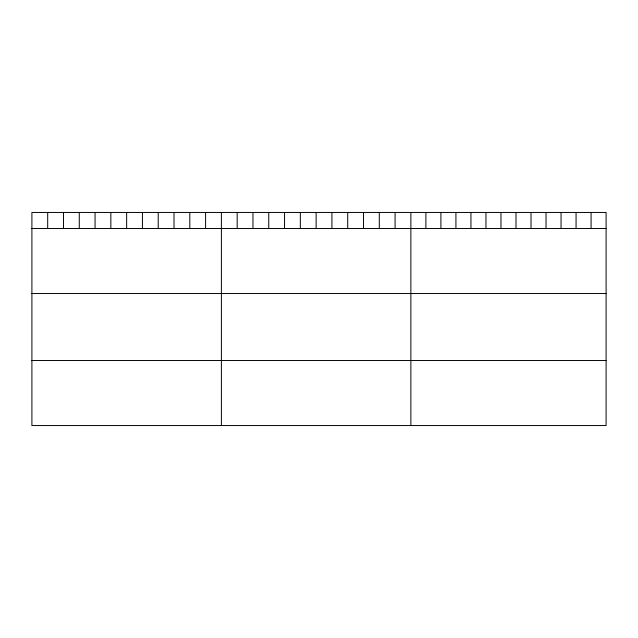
<?xml version="1.0" encoding="UTF-8"?>
<svg xmlns="http://www.w3.org/2000/svg" width="638" height="638" viewBox="0 0 638 638"><rect width="100%" height="100%" fill="white"/><g stroke="black" fill="none" stroke-linecap="round" stroke-linejoin="round"><path stroke-width="0.96" d="M606.1 228.516L606.1 425.546L31.9 425.546L31.9 212.454L606.1 212.454L606.1 228.516L31.9 228.516M31.9 293.536L606.1 293.536M31.9 360.526L606.1 360.526M591.083 212.454L591.083 228.516M576.066 212.454L576.066 228.516M561.049 212.454L561.049 228.516M546.032 212.454L546.032 228.516M531.015 212.454L531.015 228.516M515.998 212.454L515.998 228.516M500.974 212.454L500.974 228.516M485.957 212.454L485.957 228.516M470.94 212.454L470.94 228.516M455.923 212.454L455.923 228.516M440.906 212.454L440.906 228.516M425.889 212.454L425.889 228.516M410.872 212.454L410.872 425.546M395.081 212.454L395.081 228.516M379.291 212.454L379.291 228.516M363.5 212.454L363.5 228.516M347.71 212.454L347.71 228.516M331.919 212.454L331.919 228.516M316.129 212.454L316.129 228.516M300.339 212.454L300.339 228.516M284.548 212.454L284.548 228.516M268.757 212.454L268.757 228.516M252.967 212.454L252.967 228.516M237.176 212.454L237.176 228.516M221.386 212.454L221.386 425.546M205.596 212.454L205.596 228.516M189.805 212.454L189.805 228.516M174.014 212.454L174.014 228.516M158.224 212.454L158.224 228.516M142.433 212.454L142.433 228.516M126.643 212.454L126.643 228.516M110.852 212.454L110.852 228.516M95.062 212.454L95.062 228.516M79.272 212.454L79.272 228.516M63.481 212.454L63.481 228.516M47.691 212.454L47.691 228.516"/></g></svg>
